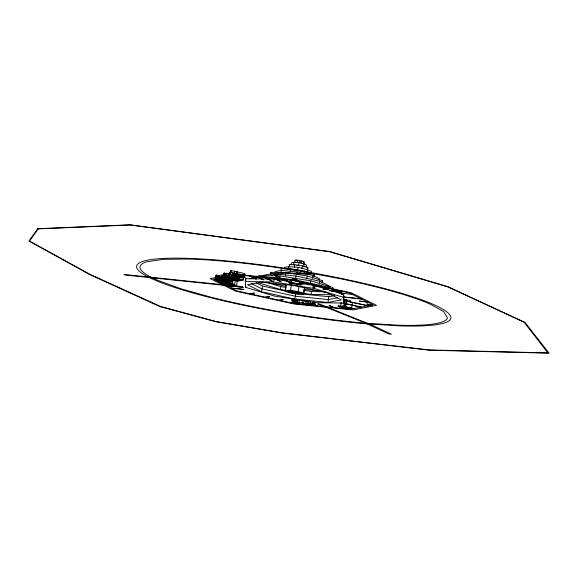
<?xml version="1.0" encoding="UTF-8"?>
<svg xmlns="http://www.w3.org/2000/svg" width="578" height="578" viewBox="0 0 578 578"><rect width="100%" height="100%" fill="white"/><g stroke="black" fill="none" stroke-linecap="round" stroke-linejoin="round"><path stroke-width="0.87" d="M218.607 278.755L218.173 280.323L215.319 279.788L216.121 275.171L219.105 275.735L217.942 275.742M215.536 279.904L215.782 278.394M216.035 276.884L216.121 275.171M215.319 279.788L216.425 275.142M215.97 280.041L216.223 278.531M215.681 279.673L216.179 279.701L216.432 278.191M216.685 276.681L216.931 275.164M216.179 279.701L216.598 278.213M216.851 276.703L217.097 275.186M216.555 280.171L217.314 275.72L219.062 276.111M217.191 280.272L217.566 278.004M217.761 280.33L218.014 278.813M218.173 280.323L218.477 278.632M218.354 280.265L218.527 278.654M218.91 278.473L221.764 277.967L231.778 280.2L228.931 280.706L218.91 278.473L219.416 275.453L222.263 274.947L223.896 275.316M220.095 280.344L219.9 281.558L218.498 281.067L219.459 281.161L219.662 279.954M219.459 281.161L220.247 281.132L220.449 279.925M219.9 281.558L220.399 281.797L220.644 280.287M220.399 281.797L220.955 280.576M224.185 280.438L223.932 281.956L221.201 281.226L221.461 279.716M221.764 277.967L222.263 274.947M222.53 281.464L222.783 279.954M223.094 277.83L233.498 279.774L223.094 277.83L223.859 273.17L228.187 273.777M222.884 281.45L223.137 279.94M220.753 281.782L223.289 282.23L223.238 280.901M223.946 277.671L224.712 273.011M225.023 277.556L235.065 279.477L225.023 277.556L225.723 273.322L229.098 273.748M224.423 282.194L225.037 280.67L224.784 282.18L223.036 282.115M224.784 282.18L224.791 280.547M226.179 275.72L226.598 273.184M226.569 281.876L226.316 283.365A2.644 0.368 9.4 0 0 225.138 282.772L225.507 280.554M216.353 279.723A11.625 1.618 9.4 0 1 216.815 278.748L225.572 280.677L225.817 279.167M236.474 285.966L234.56 284.593L235.311 280.063L237.226 281.428L236.474 285.966L225.803 284.86L226.056 283.343M232.529 283.025L232.782 283.798L228.722 283.379L227.783 282.902L227.992 281.645M234.56 284.593L227.761 283.95L228.007 282.44M228.931 280.706L229.177 279.188M228.722 283.379L228.823 282.779M229.206 284.325L229.459 282.815M218.274 280.164L228.541 281.558L229.712 281.464L229.965 279.954M229.545 283.083L229.639 282.483L225.384 281.609L230.123 282.461L229.054 282.432M229.82 282.31L229.972 280.034M231.135 285.221L231.381 283.711M232.782 283.798L231.836 283.321L232.24 280.879L230.709 280.727M232.24 280.879L232.833 281.183L232.428 283.625L228.375 283.206M234.682 271.501L234.271 273.965L236.2 274.189L236.612 271.725L234.682 271.501L237.226 272.101L236.821 274.564M234.422 276.616L238.338 277.606L234.191 277.288L231.626 276.421L234.422 276.616L234.885 273.842L238.793 274.832L238.295 274.969M236.944 277.115L237.399 274.348M298.84 283.083L314.714 285.64L343.657 294.397L344.04 300.249L343.563 303.11L315.154 302.634L274.593 296.109L245.65 287.353L245.267 281.493L245.744 278.639L274.153 279.109L291.789 281.948M245.65 287.353L245.888 285.922M293.14 279.629L261.848 276.45L261.379 279.304L263.163 279.485M261.523 291.753L247.463 284.744L260.909 282.165L293.978 285.518L327.307 292.851L341.374 299.859L327.928 302.439L294.859 299.079L261.523 291.753L262.47 286.038L256.22 282.924M270.612 274.485L270.966 272.346L285.893 272.592L307.193 276.024L322.394 280.619L322.546 282.931M271.949 275.757L272.303 273.618L275.814 273.972M245.267 281.493L273.683 281.963L274.153 279.109M280.85 270.822L281.204 268.676L290.756 268.835L304.389 271.031L310.877 272.997M279.781 278.054L280.135 275.908L310.841 280.85L332.755 287.483L332.928 290.142M281.038 272.513L281.392 270.367L297.049 271.956L312.828 275.424L319.482 278.748L319.244 280.171M285.619 290.322L280.359 289.47L280.829 286.616L266.501 282.281M284.499 268.719L284.737 267.289C293.689 265.858 303.501 267.744 311.665 271.624L311.426 273.054M285.416 275.453L285.893 272.592M288.119 269.406L288.588 266.552M304.83 287.302L303.667 294.332L298.32 294.245L290.683 293.017L285.236 291.37L286.038 284.997M289.065 266.711L289.419 264.565L294.773 264.659L302.402 265.887L307.85 267.535L307.684 270.063M285.532 289.614L285.821 287.851M286.11 286.096L286.399 284.34M290.286 271.696L290.756 268.835M291.442 264.702L291.796 262.564C296.68 261.783 302.041 262.809 306.492 264.926L306.138 267.072M293.429 265.013L293.899 262.159M290.972 283.343L291.471 280.323A4.299 0.6 9.4 0 1 295.777 280.59A4.299 0.6 9.4 0 1 299.715 281.724L299.216 284.744L290.972 283.343A4.299 0.6 9.4 0 1 295.279 283.61A4.299 0.6 9.4 0 1 299.216 284.744M294.686 262.766L295.112 260.172L297.692 260.216L303.999 261.596L303.746 263.864M285.164 290.264L290.517 290.358L291.384 285.084M294.296 267.513L294.773 264.659M292.352 280.344L292.605 278.834L294.599 279.261L292.605 278.834M296.124 260.476L296.817 260.44M296.94 260.454L296.153 260.273M293.559 280.511L293.805 278.993L293.4 279.095M297.265 262.809L297.692 260.216M294.91 280.713L295.134 279.261L296.63 279.586L296.355 281.154L295.69 280.785L295.842 279.514M295.524 278.878L295.994 276.017L319.872 281.269L329.944 286.291M295.004 280.019L296.5 280.344L295.741 280.214L295.864 279.456M296.572 274.81L297.049 271.956M297.605 270.367L298.075 267.513M299.079 262.687L298.602 265.54L296.875 265.367M299.39 261.061L300.242 260.989M294.859 299.079L295.799 293.371M300.943 263.402L301.376 260.801M303.667 294.332L303.594 293.234L298.147 291.587L299.021 286.312M301.933 268.741L302.402 265.887M306.029 301.506L305.524 304.534L298.747 303.826L296.861 302.865L297.229 300.603M303.573 264.197L303.999 261.596M303.818 266.689L304.295 263.828M299.108 299.866L298.913 302.54M298.747 303.826L298.992 302.316M303.92 273.885L304.389 271.031M303.594 293.234L304.469 287.96M307.38 270.388L307.85 267.535M305.524 304.534L302.077 302.771L302.496 300.22M307.156 272.469L307.633 269.615M306.723 278.878L307.193 276.024M303.638 303.566L304.144 300.546M307.099 303.349L312.077 303.92L315.27 305.437L309.078 304.881L305.473 303.342L307.099 303.349L307.532 300.69M310.372 283.704L310.841 280.85M312.351 278.285L312.828 275.424M308.471 303.479L308.768 301.709M313.652 276.833L314.121 273.979L312.503 273.488M304.042 293.284L311.065 294.412L311.535 291.558L324.981 291.782M309.967 303.631L310.263 301.861M310.848 305.09L311.137 303.32M343.563 303.11L343.188 297.251L314.237 288.494L314.714 285.64M312.734 304.223L313.168 301.564M313.384 304.527L313.825 301.868M314.186 303.941L314.483 302.171M314.692 305.133L315.118 302.482M319.396 284.123L319.872 281.269M322.04 282.765L322.394 280.619M327.784 289.99L328.253 287.136L295.799 279.998M327.928 302.439L328.875 296.731L334.756 295.596M332.401 289.621L332.755 287.483M346.699 301.124L352.515 302.33L351.511 308.377L348.816 308.862L344.278 308.435L340.471 306.55L341.186 302.229M343.188 297.251L343.657 294.397M343.57 306.853L344.95 300.04A3.323 0.462 9.4 0 0 345.297 299.91L346.829 300.365M340.471 306.55A3.323 0.462 9.4 0 0 343.318 306.86L343.831 306.839A3.323 0.462 9.4 0 0 344.17 306.708L345.297 299.91M344.278 308.435L344.567 306.708M351.511 308.377L345.355 306.94L346.482 300.141M345.514 307.048L346.641 300.249M348.816 308.862L349.105 307.135M295.134 279.261L296.63 279.586M238.403 276.775L243.591 277.946L245.151 275.323L244.783 273.604L230.962 270.468L227.327 276.58L227.443 277.137L241.272 280.272L243.345 279.954L243.345 277.577M230.962 270.468L231.323 272.187L229.762 274.81L229.517 273.647L229.517 276.819L243.345 279.954M299.426 260.844L299.765 260.989M297.865 281.132L296.882 280.959L297.345 281.096M276.053 274.796L283.278 273.076M275.027 271.588L281.392 270.367M262.672 275.468L272.303 273.618M249.248 278.871L261.848 276.45M337.646 297.807L328.405 299.585L295.329 296.225L262 288.899L251.062 283.444M249.747 293.754L254.493 293.053L250.231 293.862M299.657 284.268L305.22 283.213M300.141 284.434L305.849 283.35M318.211 286.074L312.705 287.121L318.818 286.211M265.244 297.171L269.68 296.565L265.815 297.294M328.268 288.292L322.979 289.296L328.933 288.436M278.907 300.184L283.249 299.592L279.477 300.307M342.003 291.319L337.429 291.745A9.638 1.344 9.4 0 0 330.811 290.712L329.402 290.698A8.988 1.25 9.4 0 1 342.125 293.147L342.978 293.559A8.988 1.25 9.4 0 1 341.663 294.477L342.089 294.607A9.638 1.344 9.4 0 0 343.534 293.617L343.166 293.443M342.631 291.457L339.055 292.121L342.971 293.349L352.277 294.368M289.657 302.547L291.912 302.121A4.154 0.578 9.4 0 0 295.857 302.735L298.27 303.934M290.214 302.67L292.446 302.301A4.537 0.629 9.4 0 0 295.38 302.764L297.749 303.876M351.164 302.576L352.515 302.33M227.443 277.137L229.517 276.819M225.572 280.677L229.712 281.464M312.554 273.755L313.579 273.719M298.494 281.464L297.988 281.219M303.277 273.553L311.715 273.365M314.331 273.856L305.119 274.059L281.963 273.018M344.698 300.054L344.322 300.82A3.323 0.462 9.4 0 1 343.628 300.791M258.626 275.554L280.135 275.908M311.065 294.412L331.678 294.758M304.115 273.589L280.843 272.498L273.351 274.283L279.188 278.856L281.652 279.21L275.684 274.507M298.479 280.698L297.489 280.438L297.981 280.633M231.742 279.882L233.526 279.976M365.78 323.225L398.495 325.212A155.85 21.689 9.4 0 0 447.459 317.857L443.658 311.528L429.649 303.876A155.85 21.689 9.4 0 0 338.918 278.437L299.332 271.06A155.85 21.689 9.4 0 0 189.013 259.031L163.437 259.305L146.74 261.812A155.85 21.689 9.4 0 0 157.859 280.366L181.131 288.812L212.083 297.489A155.85 21.689 9.4 0 0 365.78 323.225L317.698 303.927L319.815 304.129L367.716 323.427M367.131 323.89L400.605 325.927A159.261 22.166 9.4 0 0 353.057 280.944A159.261 22.166 9.4 0 0 136.784 267.759A159.261 22.166 9.4 0 0 367.131 323.89L388.835 333.947L391.443 334.192L369.53 324.034M294.484 280.597L293.935 280.503M343.57 299.599L346.482 299.874M277.57 274.153L295.994 276.017M216.035 280.373L229.401 281.833L216.273 280.489M304.05 289.39L318.962 290.907M219.907 282.245L225.138 282.772L226.316 283.365A4.306 0.6 9.4 0 0 221.092 282.837L219.561 282.071L223.91 282.512A3.692 0.513 9.4 0 1 225.138 282.772M220.984 282.852L233.873 284.166M361.062 298.768L343.31 296.962L361.886 299.18M225.21 284.968L241.828 286.659L243.165 287.28L226.417 285.568M301.167 293.913L328.875 296.731M231.395 288.061L243.873 289.426L231.619 288.176M367.435 301.962L359.422 301.145L367.846 302.171M230.543 280.944L232.833 281.183M227.783 282.902L231.836 283.321M225.174 284.954L123.974 274.449L125.108 275.034L243.165 287.28M232.421 285.705L241.879 286.681M302.077 302.771L298.681 302.417L299.028 302.612A3.836 0.535 9.4 0 1 296.861 302.865M227.761 283.95L223.166 283.451L225.803 284.86M273.683 281.963L314.237 288.494M280.829 286.616L286.096 287.461M303.638 290.286L311.535 291.558M290.517 290.358L298.147 291.587M296.68 260.288L296.333 260.208M221.403 280.019L222.732 280.258M223.932 281.956L224.539 282.064M293.805 300.625C299.397 301.434 290.951 299.382 293.472 300.546M344.17 306.708L345.355 306.94M372.145 305.076L366.683 304.021L371.77 305.148M235.188 274.991L245.303 277.223L234.798 275.07M272.274 283.343L285.915 286.341M231.814 275.634L242.081 277.895L231.424 275.706M368.439 305.776L353.36 302.605L368.085 305.841M228.751 276.212L239.415 278.56L228.44 276.277M262.47 286.038L286.153 291.247M221.352 277.613L232.435 280.055L221.049 277.671M217.574 278.336L228.816 280.814L217.277 278.386M353.765 308.558L342.855 306.159A7.239 1.004 9.4 0 1 337.942 305.972L342.971 308.486M353.49 308.609L342.805 306.326A7.059 0.983 9.4 0 1 338.694 306.13L338.116 306.058L343.469 308.536M223.859 273.17L226.468 273.748M225.723 273.322L227.392 273.697M225.196 276.891L241.951 280.662L224.719 276.978M231.323 272.187L234.784 272.968M236.51 273.365L245.151 275.323M361.488 307.099L343.303 303.132L360.99 307.193M234.885 273.842L232.081 273.647L232.594 273.943M258.445 282.844L280.359 289.47M221.208 281.226L220.247 281.132M328.253 287.136L342.321 294.144M284.441 279.629L290.785 282.801M283.776 279.564L290.235 282.794M334.113 307.583L329.041 305.329L333.412 307.51M274.723 278.639L281.211 281.891L274.059 278.567M264.666 277.613L272.404 281.197L265.432 277.693M317.546 305.899L313.016 303.898L316.874 305.827M257.578 276.891L263.503 279.86L256.964 276.826M250.296 276.147L256.264 279.138L249.682 276.089M307.388 304.859L302.821 302.865L306.672 304.787M236.612 271.725L237.226 272.101M314.121 273.979L314.251 275.944M295.112 260.172L295.148 260.7M289.419 264.565L289.491 265.67M270.966 272.346L271.068 273.885M245.744 278.639L245.903 281.146M216.678 276.566A11.625 1.618 9.4 0 1 217.314 275.72M230.34 272.368A2.941 0.412 9.4 0 1 230.355 272.05M293.371 300.755A3.056 0.426 9.4 0 1 292.157 299.874A3.056 0.426 9.4 0 1 297.078 300.741A3.056 0.426 9.4 0 1 294.925 301.03M291.702 298.696A3.056 0.426 9.4 0 1 291.861 298.501M296.442 299.05A3.056 0.426 9.4 0 1 297.424 299.382M350.557 301.174A3.258 0.455 9.4 0 0 350.21 300.618A3.258 0.455 9.4 0 0 346.916 299.924L346.684 301.283A3.258 0.455 9.4 0 1 347.414 301.391M348.144 301.514A3.258 0.455 9.4 0 1 349.986 301.976M350.615 302.272A3.258 0.455 9.4 0 1 350.593 302.475M226.988 283.942L227.898 284.087L226.988 283.942M37.678 228.722L28.9 240.99L89.482 274.463L159.506 306.448L215.804 321.708L282.252 333.022L429.635 350.21L549.1 353.187L525.026 322.423L448.152 286.789L329.908 251.596L130.064 224.813L37.678 228.722M38.256 228.888L29.529 241.098L90.089 274.384L160.67 306.47L215.934 321.512L282.461 332.885L429.028 349.928L547.865 352.891L524.13 322.286L447.567 286.796L329.67 251.726L130.216 224.994L38.256 228.888M232.038 284.586L233.1 284.781L232.038 284.586M224.329 283.639L225.232 283.798L224.38 283.632M293.848 279.622L294.925 279.831L293.913 279.615M297.027 280.171L298.024 280.366L297.027 280.171M292.685 301.73L295.474 302.272L292.685 301.73M309.974 304.252L310.928 304.44L309.974 304.252M233.563 284.73L234.473 284.911L233.563 284.73M289.318 282.859L288.892 282.996L289.629 283.119A5.672 0.788 9.4 0 1 295.199 283.365A5.672 0.788 9.4 0 1 300.661 284.925L301.348 285.012L299.361 284.174A6.416 0.896 9.4 0 0 291.102 282.808L289.318 282.859M233.779 274.03L210.226 278.654L235.376 291.095L294.498 304.05L352.963 309.945L376.516 305.314L351.366 292.88L292.244 279.918L233.779 274.03M289.173 290.712L287.071 291.117C291.522 293.234 296.882 294.267 301.767 293.48L299.57 292.389L289.173 290.712M236.51 274.745L213.499 279.102L237.283 291.009L293.913 303.486L350.232 309.23L373.236 304.866L349.459 292.959L292.829 280.482L236.51 274.745M235.846 279.665L233.389 280.099L238.02 281.125L240.477 280.691L235.846 279.665M292.533 291.363L289.961 291.319L289.99 291.854L292.62 292.649L298.877 293.277L298.84 292.75L292.533 291.363M228.115 284.195L224.495 283.812L225.89 284.557L229.509 284.94L228.115 284.195M235.745 276.963L233.815 276.739L236.359 277.339L235.745 276.963M234.95 285.164L230.391 284.542L230.904 285.026L235.463 285.648L234.95 285.164M308.789 304.368A2.601 0.361 9.4 0 0 312.965 304.823A2.601 0.361 9.4 0 0 309.57 303.869A2.601 0.361 9.4 0 0 308.789 304.368"/></g></svg>
